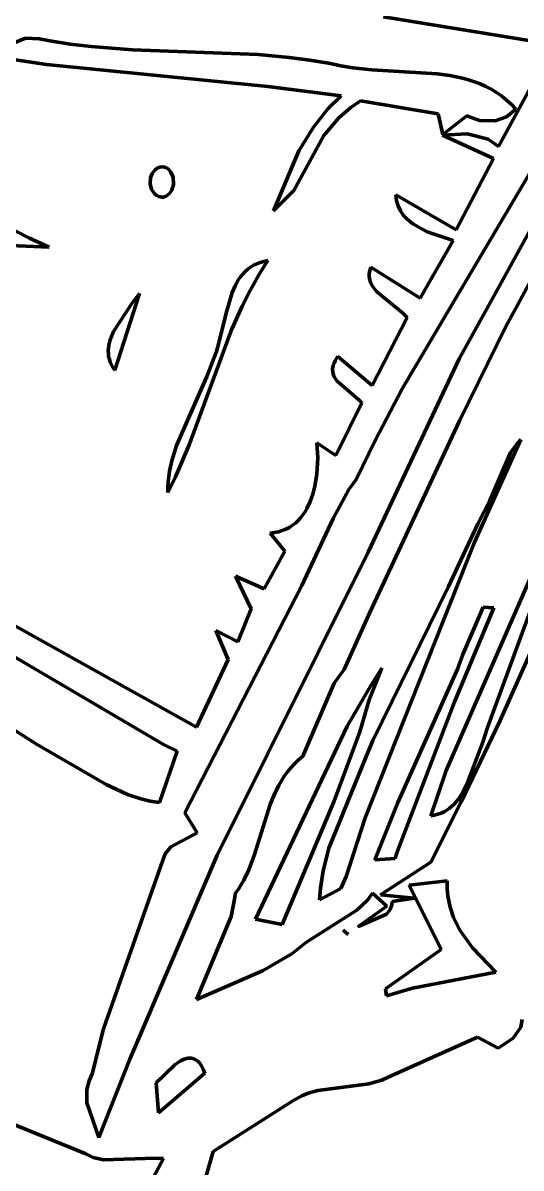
# Model space of a CAD drawing. Header units: millimetres. Extents: x 0 to 14.2, y 0 to 19.5.
# Drawn here: x 11.991 to 12.657, y 5.067 to 6.599 of the extents above; entities that cross this region are included whole.
import ezdxf

# ---------------------------------------------------------------- set-up
doc = ezdxf.new("R2010")
doc.units = ezdxf.units.MM
doc.layers.add('color#010101ff', color=7, linetype='CONTINUOUS', lineweight=100)
doc.layers.add('color#fdfdfdff', color=7, linetype='CONTINUOUS', lineweight=100)

msp = doc.modelspace()

# ---------------------------------------------------------------- linework, layer by layer
at = {"layer": 'color#010101ff'}
for p, q in [((12.6706, 6.5755), (12.4735, 6.6075)), ((11.9409, 6.5567), (11.9944, 6.579)), ((11.9944, 6.579), (12.013, 6.578)), ((12.013, 6.578), (12.0268, 6.5753)), ((12.0268, 6.5753), (12.0544, 6.571)), ((12.6186, 6.2297), (12.809, 6.5768)), ((12.0544, 6.571), (12.0821, 6.5677)), ((12.0821, 6.5677), (12.1378, 6.5636)), ((12.1378, 6.5636), (12.3055, 6.5571)), ((12.6274, 6.4341), (12.7026, 6.5733)), ((12.0225, 6.5437), (11.9572, 6.5538)), ((12.3185, 6.5145), (12.0225, 6.5437)), ((12.3055, 6.5571), (12.3472, 6.5534)), ((12.3472, 6.5534), (12.3749, 6.5498)), ((12.3749, 6.5498), (12.3887, 6.5475)), ((12.3887, 6.5475), (12.4025, 6.545)), ((12.4025, 6.545), (12.4163, 6.5421)), ((12.4163, 6.5421), (12.4325, 6.5394)), ((12.4325, 6.5394), (12.4578, 6.5368)), ((12.4578, 6.5368), (12.5452, 6.5314)), ((12.5452, 6.5314), (12.5623, 6.529)), ((12.5623, 6.529), (12.5706, 6.5274)), ((12.4169, 6.5019), (12.3185, 6.5145)), ((12.5706, 6.5274), (12.5789, 6.5256)), ((12.5789, 6.5256), (12.5869, 6.5234)), ((12.5869, 6.5234), (12.5949, 6.5208)), ((12.5949, 6.5208), (12.6026, 6.5179)), ((12.6026, 6.5179), (12.6101, 6.5145)), ((12.6101, 6.5145), (12.6175, 6.5107)), ((12.399, 6.4843), (12.4169, 6.5019)), ((12.6175, 6.5107), (12.6246, 6.5065)), ((12.6246, 6.5065), (12.6314, 6.5017)), ((12.6314, 6.5017), (12.638, 6.4963)), ((12.3796, 6.4601), (12.399, 6.4843)), ((12.4295, 6.4863), (12.4138, 6.4726)), ((12.4427, 6.4954), (12.4295, 6.4863)), ((12.5464, 6.4777), (12.4427, 6.4954)), ((12.638, 6.4963), (12.6444, 6.4904)), ((12.6504, 6.4839), (12.638, 6.474)), ((12.6444, 6.4904), (12.6504, 6.4839)), ((12.4138, 6.4726), (12.3936, 6.4488)), ((12.5528, 6.45), (12.5464, 6.4777)), ((12.5848, 6.4751), (12.5528, 6.45)), ((12.6016, 6.469), (12.5848, 6.4751)), ((12.6226, 6.4683), (12.6016, 6.469)), ((12.638, 6.474), (12.6226, 6.4683)), ((12.3599, 6.4284), (12.3796, 6.4601)), ((12.7071, 6.4632), (12.4983, 6.11)), ((12.3936, 6.4488), (12.3534, 6.3752)), ((12.5525, 6.4492), (12.5851, 6.4509)), ((12.6205, 6.4181), (12.5525, 6.4492)), ((12.5851, 6.4509), (12.6133, 6.4437)), ((12.6133, 6.4437), (12.6274, 6.4341)), ((12.3264, 6.3478), (12.3599, 6.4284)), ((12.1704, 6.4049), (12.1741, 6.4064)), ((12.1741, 6.4064), (12.1785, 6.407)), ((12.1785, 6.407), (12.1822, 6.4059)), ((12.1822, 6.4059), (12.1853, 6.404)), ((12.5706, 6.3225), (12.6205, 6.4181)), ((12.1612, 6.3843), (12.1617, 6.3924)), ((12.1617, 6.3924), (12.1638, 6.398)), ((12.1638, 6.398), (12.1673, 6.4026)), ((12.1673, 6.4026), (12.1704, 6.4049)), ((12.1853, 6.404), (12.1889, 6.3999)), ((12.1889, 6.3999), (12.1918, 6.3929)), ((12.1918, 6.3929), (12.1923, 6.3831)), ((12.1632, 6.3765), (12.1612, 6.3843)), ((12.1664, 6.3715), (12.1632, 6.3765)), ((12.1901, 6.3757), (12.187, 6.3711)), ((12.1923, 6.3831), (12.1901, 6.3757)), ((12.3534, 6.3752), (12.3264, 6.3478)), ((12.1694, 6.369), (12.1664, 6.3715)), ((12.1729, 6.3671), (12.1694, 6.369)), ((12.1772, 6.3662), (12.1729, 6.3671)), ((12.1792, 6.3665), (12.1772, 6.3662)), ((12.1827, 6.3678), (12.1792, 6.3665)), ((12.187, 6.3711), (12.1827, 6.3678)), ((12.4902, 6.3654), (12.4898, 6.3694)), ((12.4898, 6.3694), (12.5706, 6.3225)), ((12.4908, 6.3616), (12.4902, 6.3654)), ((12.4929, 6.3545), (12.4908, 6.3616)), ((12.4959, 6.3481), (12.4929, 6.3545)), ((12.4998, 6.3423), (12.4959, 6.3481)), ((11.9616, 6.3309), (12, 6.3114)), ((12.5044, 6.3372), (12.4998, 6.3423)), ((12.5126, 6.3304), (12.5044, 6.3372)), ((12.5319, 6.32), (12.5126, 6.3304)), ((12.5666, 6.3084), (12.5319, 6.32)), ((12.0261, 6.2995), (11.9643, 6.3022)), ((12, 6.3114), (12.0261, 6.2995)), ((12.5223, 6.2313), (12.5666, 6.3084)), ((12.2883, 6.2667), (12.2917, 6.2698)), ((12.2917, 6.2698), (12.2954, 6.2726)), ((12.2954, 6.2726), (12.2994, 6.2751)), ((12.2994, 6.2751), (12.3037, 6.2772)), ((12.3037, 6.2772), (12.3084, 6.279)), ((12.3124, 6.2716), (12.3063, 6.2617)), ((12.3084, 6.279), (12.3134, 6.2804)), ((12.3188, 6.2814), (12.3124, 6.2716)), ((12.3134, 6.2804), (12.3188, 6.2814)), ((12.4546, 6.2662), (12.4554, 6.2694)), ((12.4554, 6.2694), (12.4565, 6.2727)), ((12.4565, 6.2727), (12.5223, 6.2313)), ((12.6291, 5.6652), (12.8966, 6.2686)), ((12.2749, 6.2477), (12.2796, 6.256)), ((12.2796, 6.256), (12.2822, 6.2598)), ((12.2822, 6.2598), (12.2851, 6.2634)), ((12.2851, 6.2634), (12.2883, 6.2667)), ((12.3063, 6.2617), (12.2948, 6.2414)), ((12.4543, 6.2631), (12.4546, 6.2662)), ((12.4543, 6.2602), (12.4543, 6.2631)), ((12.4546, 6.2574), (12.4543, 6.2602)), ((12.4561, 6.252), (12.4546, 6.2574)), ((12.4587, 6.247), (12.4561, 6.252)), ((12.6738, 6.2617), (12.6526, 6.2219)), ((12.1469, 6.2376), (12.114, 6.1347)), ((12.1378, 6.2252), (12.1469, 6.2376)), ((12.2636, 6.2144), (12.271, 6.2387)), ((12.271, 6.2387), (12.2749, 6.2477)), ((12.2948, 6.2414), (12.2844, 6.2206)), ((12.4642, 6.2401), (12.4587, 6.247)), ((12.499, 6.2116), (12.4642, 6.2401)), ((12.1121, 6.1867), (12.1378, 6.2252)), ((12.5747, 6.15), (12.6186, 6.2297)), ((12.6526, 6.2219), (12.6375, 6.1943)), ((12.2519, 6.1664), (12.2636, 6.2144)), ((12.2844, 6.2206), (12.2702, 6.1887)), ((12.5049, 6.2052), (12.499, 6.2116)), ((12.4584, 6.1145), (12.5049, 6.2052)), ((12.6375, 6.1943), (12.5751, 6.0669)), ((12.1058, 6.1681), (12.1077, 6.1755)), ((12.1077, 6.1755), (12.1121, 6.1867)), ((12.2702, 6.1887), (12.2133, 6.0349)), ((12.1051, 6.1606), (12.1058, 6.1681)), ((12.1053, 6.1568), (12.1051, 6.1606)), ((12.2498, 6.1596), (12.2519, 6.1664)), ((12.1057, 6.1531), (12.1053, 6.1568)), ((12.1066, 6.1494), (12.1057, 6.1531)), ((12.1078, 6.1457), (12.1066, 6.1494)), ((12.1094, 6.142), (12.1078, 6.1457)), ((12.2369, 6.1262), (12.2498, 6.1596)), ((12.4072, 6.1443), (12.4085, 6.1471)), ((12.4085, 6.1471), (12.4102, 6.1501)), ((12.4102, 6.1501), (12.4124, 6.1531)), ((12.4124, 6.1531), (12.4584, 6.1145)), ((12.4528, 5.8911), (12.5747, 6.15)), ((12.1115, 6.1383), (12.1094, 6.142)), ((12.114, 6.1347), (12.1115, 6.1383)), ((12.4053, 6.1364), (12.4056, 6.139)), ((12.4056, 6.1316), (12.4053, 6.1364)), ((12.4056, 6.139), (12.4062, 6.1416)), ((12.407, 6.127), (12.4056, 6.1316)), ((12.4062, 6.1416), (12.4072, 6.1443)), ((12.1963, 6.034), (12.2369, 6.1262)), ((12.4108, 6.1206), (12.407, 6.127)), ((12.4406, 6.0947), (12.4108, 6.1206)), ((12.4983, 6.11), (12.4622, 6.0409)), ((12.4097, 6.0207), (12.4445, 6.0911)), ((12.4445, 6.0911), (12.4406, 6.0947)), ((12.5751, 6.0669), (12.4546, 5.8098)), ((12.3853, 6.0173), (12.3844, 6.0376)), ((12.3844, 6.0376), (12.4097, 6.0207)), ((12.4622, 6.0409), (12.4368, 5.9883)), ((12.6572, 6.042), (12.5953, 5.9048)), ((12.6512, 6.0354), (12.6572, 6.042)), ((12.1902, 6.0135), (12.1963, 6.034)), ((12.2133, 6.0349), (12.195, 5.9919)), ((12.6154, 5.9606), (12.6434, 6.0247)), ((12.6434, 6.0247), (12.6512, 6.0354)), ((12.1873, 5.9996), (12.1902, 6.0135)), ((12.3841, 5.9957), (12.3853, 6.0173)), ((12.195, 5.9919), (12.1848, 5.9709)), ((12.1854, 5.9854), (12.1873, 5.9996)), ((12.3815, 5.9795), (12.3841, 5.9957)), ((12.1848, 5.9709), (12.1849, 5.9782)), ((12.1849, 5.9782), (12.1854, 5.9854)), ((12.3789, 5.9691), (12.3815, 5.9795)), ((12.4368, 5.9883), (12.4269, 5.975)), ((12.3754, 5.9591), (12.3789, 5.9691)), ((12.4269, 5.975), (12.406, 5.9365)), ((12.3684, 5.9453), (12.3709, 5.9497)), ((12.3709, 5.9497), (12.3754, 5.9591)), ((12.5996, 5.9294), (12.6154, 5.9606)), ((12.3516, 5.9272), (12.3555, 5.9302)), ((12.3555, 5.9302), (12.3591, 5.9336)), ((12.3591, 5.9336), (12.3625, 5.9372)), ((12.3625, 5.9372), (12.3656, 5.9412)), ((12.406, 5.9365), (12.3639, 5.8469)), ((12.3656, 5.9412), (12.3684, 5.9453)), ((12.3216, 5.9167), (12.3274, 5.9174)), ((12.3414, 5.8928), (12.3216, 5.9167)), ((12.3274, 5.9174), (12.3329, 5.9186)), ((12.3329, 5.9186), (12.338, 5.9202)), ((12.338, 5.9202), (12.3429, 5.9221)), ((12.3429, 5.9221), (12.3474, 5.9245)), ((12.3474, 5.9245), (12.3516, 5.9272)), ((12.5605, 5.8455), (12.5996, 5.9294)), ((12.5953, 5.9048), (12.4489, 5.5359)), ((12.2509, 5.4857), (12.4528, 5.8911)), ((12.3137, 5.8421), (12.3414, 5.8928)), ((12.557, 5.5991), (12.6799, 5.8798)), ((12.2962, 5.8156), (12.2753, 5.8591)), ((12.2753, 5.8591), (12.3137, 5.8421)), ((12.6901, 5.8683), (12.6124, 5.6565)), ((11.8772, 5.8504), (12.223, 5.6569)), ((12.3639, 5.8469), (12.2075, 5.5426)), ((12.4593, 5.6392), (12.5605, 5.8455)), ((12.2786, 5.7714), (12.2962, 5.8156)), ((12.4546, 5.8098), (12.4206, 5.7343)), ((12.6211, 5.8169), (12.5684, 5.6909)), ((12.5794, 5.7544), (12.6066, 5.8175)), ((12.6066, 5.8175), (12.6211, 5.8169)), ((12.2655, 5.7475), (12.249, 5.7866)), ((12.249, 5.7866), (12.2786, 5.7714)), ((11.7994, 5.7668), (12.0091, 5.6345)), ((12.179, 5.6341), (11.9405, 5.7743)), ((12.223, 5.6569), (12.2655, 5.7475)), ((12.5725, 5.7349), (12.5794, 5.7544)), ((12.4206, 5.7343), (12.4072, 5.7162)), ((12.4713, 5.7362), (12.454, 5.6935)), ((12.4573, 5.7144), (12.4713, 5.7362)), ((12.4926, 5.5562), (12.5725, 5.7349)), ((12.4072, 5.7162), (12.3655, 5.6181)), ((12.4249, 5.6583), (12.4573, 5.7144)), ((12.454, 5.6935), (12.4418, 5.6508)), ((12.5684, 5.6909), (12.491, 5.4888)), ((12.3022, 5.4004), (12.4249, 5.6583)), ((12.5773, 5.557), (12.6291, 5.6652)), ((12.6124, 5.6565), (12.6063, 5.637)), ((12.4418, 5.6508), (12.4069, 5.5572)), ((12.45, 5.6179), (12.4593, 5.6392)), ((12.0091, 5.6345), (12.1022, 5.5802)), ((12.1737, 5.5562), (12.1975, 5.6252)), ((12.1975, 5.6252), (12.179, 5.6341)), ((12.6063, 5.637), (12.5856, 5.5831)), ((12.3597, 5.6132), (12.3543, 5.6081)), ((12.3655, 5.6181), (12.3597, 5.6132)), ((12.4002, 5.4951), (12.45, 5.6179)), ((12.3448, 5.5972), (12.3407, 5.5915)), ((12.3494, 5.6028), (12.3448, 5.5972)), ((12.3543, 5.6081), (12.3494, 5.6028)), ((12.5368, 5.5386), (12.557, 5.5991)), ((12.1022, 5.5802), (12.1307, 5.567)), ((12.3334, 5.5794), (12.3272, 5.5668)), ((12.3369, 5.5855), (12.3334, 5.5794)), ((12.3407, 5.5915), (12.3369, 5.5855)), ((12.5856, 5.5831), (12.5778, 5.5674)), ((12.1307, 5.567), (12.1486, 5.5611)), ((12.3272, 5.5668), (12.3219, 5.5536)), ((12.5778, 5.5674), (12.5731, 5.5604)), ((12.1486, 5.5611), (12.161, 5.5582)), ((12.161, 5.5582), (12.1737, 5.5562)), ((12.3219, 5.5536), (12.3005, 5.4852)), ((12.4069, 5.5572), (12.338, 5.3932)), ((12.4616, 5.4798), (12.4926, 5.5562)), ((12.5368, 5.4766), (12.5773, 5.557)), ((12.5614, 5.5485), (12.558, 5.5462)), ((12.5647, 5.5512), (12.5614, 5.5485)), ((12.5677, 5.554), (12.5647, 5.5512)), ((12.5731, 5.5604), (12.5677, 5.554)), ((12.2075, 5.5426), (12.224, 5.5157)), ((12.4489, 5.5359), (12.4233, 5.4571)), ((12.5416, 5.5395), (12.5368, 5.5386)), ((12.5461, 5.5407), (12.5416, 5.5395)), ((12.5504, 5.5422), (12.5461, 5.5407)), ((12.5543, 5.544), (12.5504, 5.5422)), ((12.558, 5.5462), (12.5543, 5.544)), ((12.224, 5.5157), (12.1889, 5.4969)), ((12.1812, 5.4875), (12.1783, 5.4793)), ((12.1889, 5.4969), (12.1812, 5.4875)), ((12.3927, 5.465), (12.4002, 5.4951)), ((12.491, 5.4888), (12.4888, 5.4813)), ((12.1783, 5.4793), (12.099, 5.2536)), ((12.1341, 5.2131), (12.2509, 5.4857)), ((12.3005, 5.4852), (12.2928, 5.4653)), ((12.4888, 5.4813), (12.4616, 5.4798)), ((12.4694, 5.4328), (12.5368, 5.4766)), ((12.2928, 5.4653), (12.2866, 5.4526)), ((12.389, 5.4419), (12.3927, 5.465)), ((12.4233, 5.4571), (12.4162, 5.4413)), ((12.2792, 5.4405), (12.275, 5.4347)), ((12.2831, 5.4465), (12.2792, 5.4405)), ((12.2866, 5.4526), (12.2831, 5.4465)), ((12.3876, 5.4263), (12.389, 5.4419)), ((12.4162, 5.4413), (12.3876, 5.4263)), ((12.5586, 5.4514), (12.5077, 5.4458)), ((12.5077, 5.4458), (12.5506, 5.3596)), ((12.5587, 5.4409), (12.5586, 5.4514)), ((12.5596, 5.4308), (12.5587, 5.4409)), ((12.2745, 5.4294), (12.2698, 5.4036)), ((12.275, 5.4347), (12.2745, 5.4294)), ((12.4377, 5.4124), (12.4518, 5.4255)), ((12.4518, 5.4255), (12.4588, 5.435)), ((12.4588, 5.435), (12.478, 5.4177)), ((12.5145, 5.4282), (12.4694, 5.4328)), ((12.4851, 5.4239), (12.5145, 5.4282)), ((12.5625, 5.4163), (12.5596, 5.4308)), ((12.3715, 5.3705), (12.4377, 5.4124)), ((12.478, 5.4177), (12.4391, 5.3901)), ((12.4772, 5.4068), (12.4822, 5.4131)), ((12.4822, 5.4131), (12.4844, 5.4192)), ((12.4844, 5.4192), (12.4851, 5.4239)), ((12.5671, 5.4026), (12.5625, 5.4163)), ((12.2698, 5.4036), (12.223, 5.2925)), ((12.338, 5.3932), (12.3022, 5.4004)), ((12.4408, 5.3909), (12.4772, 5.4068)), ((12.5756, 5.3855), (12.5671, 5.4026)), ((12.4196, 5.3853), (12.4259, 5.3795)), ((12.4259, 5.3795), (12.4196, 5.3853)), ((12.4391, 5.3901), (12.4408, 5.3909)), ((12.5924, 5.3617), (12.5756, 5.3855)), ((12.3507, 5.3538), (12.3685, 5.368)), ((12.3685, 5.368), (12.3715, 5.3705)), ((12.3116, 5.3311), (12.3507, 5.3538)), ((12.5506, 5.3596), (12.4762, 5.3071)), ((12.6238, 5.3295), (12.5924, 5.3617)), ((12.223, 5.2925), (12.3116, 5.3311)), ((12.512, 5.3078), (12.6238, 5.3295)), ((12.4762, 5.3071), (12.4773, 5.2977)), ((12.4773, 5.2977), (12.512, 5.3078)), ((12.6588, 5.2658), (12.657, 5.2556)), ((12.099, 5.2536), (12.0836, 5.1931)), ((12.5992, 5.2422), (12.4798, 5.1887)), ((12.6268, 5.2274), (12.5992, 5.2422)), ((12.6468, 5.2409), (12.6268, 5.2274)), ((12.657, 5.2556), (12.6468, 5.2409)), ((12.0927, 5.108), (12.1341, 5.2131)), ((12.2017, 5.2105), (12.1942, 5.2055)), ((12.2067, 5.2129), (12.2017, 5.2105)), ((12.2115, 5.2142), (12.2067, 5.2129)), ((12.2139, 5.2144), (12.2115, 5.2142)), ((12.2162, 5.2143), (12.2139, 5.2144)), ((12.2185, 5.2138), (12.2162, 5.2143)), ((12.2207, 5.2129), (12.2185, 5.2138)), ((12.2229, 5.2117), (12.2207, 5.2129)), ((12.225, 5.21), (12.2229, 5.2117)), ((12.1942, 5.2055), (12.1692, 5.1811)), ((12.227, 5.2078), (12.225, 5.21)), ((12.229, 5.2052), (12.227, 5.2078)), ((12.2308, 5.202), (12.229, 5.2052)), ((12.2326, 5.1984), (12.2308, 5.202)), ((12.2342, 5.1942), (12.2326, 5.1984)), ((12.0796, 5.1841), (12.0767, 5.1722)), ((12.0836, 5.1931), (12.0796, 5.1841)), ((12.1692, 5.1811), (12.1724, 5.141)), ((12.1724, 5.141), (12.2342, 5.1942)), ((12.4537, 5.18), (12.3857, 5.171)), ((12.4713, 5.185), (12.4537, 5.18)), ((12.4798, 5.1887), (12.4713, 5.185)), ((12.0767, 5.1722), (12.0765, 5.1543)), ((12.3727, 5.1673), (12.3643, 5.1639)), ((12.3857, 5.171), (12.3727, 5.1673)), ((12.075, 5.086), (11.905, 5.1556)), ((12.0765, 5.1543), (12.0927, 5.108)), ((12.3521, 5.157), (12.2455, 5.0892)), ((12.3561, 5.1595), (12.3521, 5.157)), ((12.3643, 5.1639), (12.3561, 5.1595)), ((12.2455, 5.0892), (12.2146, 4.9811)), ((12.085, 5.0814), (12.075, 5.086)), ((12.0989, 5.078), (12.085, 5.0814)), ((12.1682, 5.0802), (12.0989, 5.078)), ((12.1523, 5.0302), (12.179, 5.0799)), ((12.179, 5.0799), (12.1682, 5.0802))]:
    msp.add_line(p, q, dxfattribs=at)
at = {"layer": 'color#fdfdfdff'}
for p, q in [((12.4735, 6.6075), (12.6706, 6.5755)), ((11.9944, 6.579), (11.9409, 6.5567)), ((12.013, 6.578), (11.9944, 6.579)), ((12.0268, 6.5753), (12.013, 6.578)), ((12.0544, 6.571), (12.0268, 6.5753)), ((12.809, 6.5768), (12.6186, 6.2297)), ((12.0821, 6.5677), (12.0544, 6.571)), ((12.1378, 6.5636), (12.0821, 6.5677)), ((12.3055, 6.5571), (12.1378, 6.5636)), ((12.7026, 6.5733), (12.6274, 6.4341)), ((11.9572, 6.5538), (12.0225, 6.5437)), ((12.0225, 6.5437), (12.3185, 6.5145)), ((12.3472, 6.5534), (12.3055, 6.5571)), ((12.3749, 6.5498), (12.3472, 6.5534)), ((12.3887, 6.5475), (12.3749, 6.5498)), ((12.4025, 6.545), (12.3887, 6.5475)), ((12.4163, 6.5421), (12.4025, 6.545)), ((12.4325, 6.5394), (12.4163, 6.5421)), ((12.4578, 6.5368), (12.4325, 6.5394)), ((12.5452, 6.5314), (12.4578, 6.5368)), ((12.5623, 6.529), (12.5452, 6.5314)), ((12.5706, 6.5274), (12.5623, 6.529)), ((12.3185, 6.5145), (12.4169, 6.5019)), ((12.5789, 6.5256), (12.5706, 6.5274)), ((12.5869, 6.5234), (12.5789, 6.5256)), ((12.5949, 6.5208), (12.5869, 6.5234)), ((12.6026, 6.5179), (12.5949, 6.5208)), ((12.6101, 6.5145), (12.6026, 6.5179)), ((12.6175, 6.5107), (12.6101, 6.5145)), ((12.4169, 6.5019), (12.399, 6.4843)), ((12.6246, 6.5065), (12.6175, 6.5107)), ((12.6314, 6.5017), (12.6246, 6.5065)), ((12.638, 6.4963), (12.6314, 6.5017)), ((12.399, 6.4843), (12.3796, 6.4601)), ((12.4138, 6.4726), (12.4295, 6.4863)), ((12.4295, 6.4863), (12.4427, 6.4954)), ((12.4427, 6.4954), (12.5464, 6.4777)), ((12.6444, 6.4904), (12.638, 6.4963)), ((12.638, 6.474), (12.6504, 6.4839)), ((12.6504, 6.4839), (12.6444, 6.4904)), ((12.3936, 6.4488), (12.4138, 6.4726)), ((12.5464, 6.4777), (12.5528, 6.45)), ((12.5528, 6.45), (12.5848, 6.4751)), ((12.5848, 6.4751), (12.6016, 6.469)), ((12.6016, 6.469), (12.6226, 6.4683)), ((12.6226, 6.4683), (12.638, 6.474)), ((12.3796, 6.4601), (12.3599, 6.4284)), ((12.4983, 6.11), (12.7071, 6.4632)), ((12.3534, 6.3752), (12.3936, 6.4488)), ((12.5851, 6.4509), (12.5525, 6.4492)), ((12.5525, 6.4492), (12.6205, 6.4181)), ((12.6133, 6.4437), (12.5851, 6.4509)), ((12.6274, 6.4341), (12.6133, 6.4437)), ((12.3599, 6.4284), (12.3264, 6.3478)), ((12.1741, 6.4064), (12.1704, 6.4049)), ((12.1785, 6.407), (12.1741, 6.4064)), ((12.1822, 6.4059), (12.1785, 6.407)), ((12.1853, 6.404), (12.1822, 6.4059)), ((12.6205, 6.4181), (12.5706, 6.3225)), ((12.1617, 6.3924), (12.1612, 6.3843)), ((12.1638, 6.398), (12.1617, 6.3924)), ((12.1673, 6.4026), (12.1638, 6.398)), ((12.1704, 6.4049), (12.1673, 6.4026)), ((12.1889, 6.3999), (12.1853, 6.404)), ((12.1918, 6.3929), (12.1889, 6.3999)), ((12.1923, 6.3831), (12.1918, 6.3929)), ((12.1612, 6.3843), (12.1632, 6.3765)), ((12.1632, 6.3765), (12.1664, 6.3715)), ((12.187, 6.3711), (12.1901, 6.3757)), ((12.1901, 6.3757), (12.1923, 6.3831)), ((12.3264, 6.3478), (12.3534, 6.3752)), ((12.1664, 6.3715), (12.1694, 6.369)), ((12.1694, 6.369), (12.1729, 6.3671)), ((12.1729, 6.3671), (12.1772, 6.3662)), ((12.1772, 6.3662), (12.1792, 6.3665)), ((12.1792, 6.3665), (12.1827, 6.3678)), ((12.1827, 6.3678), (12.187, 6.3711)), ((12.5706, 6.3225), (12.4898, 6.3694)), ((12.4898, 6.3694), (12.4902, 6.3654)), ((12.4902, 6.3654), (12.4908, 6.3616)), ((12.4908, 6.3616), (12.4929, 6.3545)), ((12.4929, 6.3545), (12.4959, 6.3481)), ((12.4959, 6.3481), (12.4998, 6.3423)), ((12, 6.3114), (11.9616, 6.3309)), ((12.4998, 6.3423), (12.5044, 6.3372)), ((12.5044, 6.3372), (12.5126, 6.3304)), ((12.5126, 6.3304), (12.5319, 6.32)), ((12.5319, 6.32), (12.5666, 6.3084)), ((11.9643, 6.3022), (12.0261, 6.2995)), ((12.0261, 6.2995), (12, 6.3114)), ((12.5666, 6.3084), (12.5223, 6.2313)), ((12.2917, 6.2698), (12.2883, 6.2667)), ((12.2954, 6.2726), (12.2917, 6.2698)), ((12.2994, 6.2751), (12.2954, 6.2726)), ((12.3037, 6.2772), (12.2994, 6.2751)), ((12.3084, 6.279), (12.3037, 6.2772)), ((12.3063, 6.2617), (12.3124, 6.2716)), ((12.3134, 6.2804), (12.3084, 6.279)), ((12.3124, 6.2716), (12.3188, 6.2814)), ((12.3188, 6.2814), (12.3134, 6.2804)), ((12.4554, 6.2694), (12.4546, 6.2662)), ((12.4565, 6.2727), (12.4554, 6.2694)), ((12.5223, 6.2313), (12.4565, 6.2727)), ((12.8966, 6.2686), (12.6291, 5.6652)), ((12.2796, 6.256), (12.2749, 6.2477)), ((12.2822, 6.2598), (12.2796, 6.256)), ((12.2851, 6.2634), (12.2822, 6.2598)), ((12.2883, 6.2667), (12.2851, 6.2634)), ((12.2948, 6.2414), (12.3063, 6.2617)), ((12.4546, 6.2662), (12.4543, 6.2631)), ((12.4543, 6.2631), (12.4543, 6.2602)), ((12.4543, 6.2602), (12.4546, 6.2574)), ((12.4546, 6.2574), (12.4561, 6.252)), ((12.4561, 6.252), (12.4587, 6.247)), ((12.6526, 6.2219), (12.6738, 6.2617)), ((12.114, 6.1347), (12.1469, 6.2376)), ((12.1469, 6.2376), (12.1378, 6.2252)), ((12.271, 6.2387), (12.2636, 6.2144)), ((12.2749, 6.2477), (12.271, 6.2387)), ((12.2844, 6.2206), (12.2948, 6.2414)), ((12.4587, 6.247), (12.4642, 6.2401)), ((12.4642, 6.2401), (12.499, 6.2116)), ((12.1378, 6.2252), (12.1121, 6.1867)), ((12.6186, 6.2297), (12.5747, 6.15)), ((12.6375, 6.1943), (12.6526, 6.2219)), ((12.2636, 6.2144), (12.2519, 6.1664)), ((12.2702, 6.1887), (12.2844, 6.2206)), ((12.499, 6.2116), (12.5049, 6.2052)), ((12.5049, 6.2052), (12.4584, 6.1145)), ((12.5751, 6.0669), (12.6375, 6.1943)), ((12.1077, 6.1755), (12.1058, 6.1681)), ((12.1121, 6.1867), (12.1077, 6.1755)), ((12.2133, 6.0349), (12.2702, 6.1887)), ((12.1058, 6.1681), (12.1051, 6.1606)), ((12.1051, 6.1606), (12.1053, 6.1568)), ((12.2519, 6.1664), (12.2498, 6.1596)), ((12.1053, 6.1568), (12.1057, 6.1531)), ((12.1057, 6.1531), (12.1066, 6.1494)), ((12.1066, 6.1494), (12.1078, 6.1457)), ((12.1078, 6.1457), (12.1094, 6.142)), ((12.2498, 6.1596), (12.2369, 6.1262)), ((12.4085, 6.1471), (12.4072, 6.1443)), ((12.4102, 6.1501), (12.4085, 6.1471)), ((12.4124, 6.1531), (12.4102, 6.1501)), ((12.4584, 6.1145), (12.4124, 6.1531)), ((12.5747, 6.15), (12.4528, 5.8911)), ((12.1094, 6.142), (12.1115, 6.1383)), ((12.1115, 6.1383), (12.114, 6.1347)), ((12.4056, 6.139), (12.4053, 6.1364)), ((12.4053, 6.1364), (12.4056, 6.1316)), ((12.4062, 6.1416), (12.4056, 6.139)), ((12.4056, 6.1316), (12.407, 6.127)), ((12.4072, 6.1443), (12.4062, 6.1416)), ((12.2369, 6.1262), (12.1963, 6.034)), ((12.407, 6.127), (12.4108, 6.1206)), ((12.4108, 6.1206), (12.4406, 6.0947)), ((12.4622, 6.0409), (12.4983, 6.11)), ((12.4445, 6.0911), (12.4097, 6.0207)), ((12.4406, 6.0947), (12.4445, 6.0911)), ((12.4546, 5.8098), (12.5751, 6.0669)), ((12.4097, 6.0207), (12.3844, 6.0376)), ((12.3844, 6.0376), (12.3853, 6.0173)), ((12.4368, 5.9883), (12.4622, 6.0409)), ((12.5953, 5.9048), (12.6572, 6.042)), ((12.6572, 6.042), (12.6512, 6.0354)), ((12.1963, 6.034), (12.1902, 6.0135)), ((12.195, 5.9919), (12.2133, 6.0349)), ((12.6434, 6.0247), (12.6154, 5.9606)), ((12.6512, 6.0354), (12.6434, 6.0247)), ((12.1902, 6.0135), (12.1873, 5.9996)), ((12.3853, 6.0173), (12.3841, 5.9957)), ((12.1848, 5.9709), (12.195, 5.9919)), ((12.1873, 5.9996), (12.1854, 5.9854)), ((12.3841, 5.9957), (12.3815, 5.9795)), ((12.1849, 5.9782), (12.1848, 5.9709)), ((12.1854, 5.9854), (12.1849, 5.9782)), ((12.3815, 5.9795), (12.3789, 5.9691)), ((12.4269, 5.975), (12.4368, 5.9883)), ((12.3789, 5.9691), (12.3754, 5.9591)), ((12.406, 5.9365), (12.4269, 5.975)), ((12.3709, 5.9497), (12.3684, 5.9453)), ((12.3754, 5.9591), (12.3709, 5.9497)), ((12.6154, 5.9606), (12.5996, 5.9294)), ((12.3555, 5.9302), (12.3516, 5.9272)), ((12.3591, 5.9336), (12.3555, 5.9302)), ((12.3625, 5.9372), (12.3591, 5.9336)), ((12.3656, 5.9412), (12.3625, 5.9372)), ((12.3639, 5.8469), (12.406, 5.9365)), ((12.3684, 5.9453), (12.3656, 5.9412)), ((12.3274, 5.9174), (12.3216, 5.9167)), ((12.3216, 5.9167), (12.3414, 5.8928)), ((12.3329, 5.9186), (12.3274, 5.9174)), ((12.338, 5.9202), (12.3329, 5.9186)), ((12.3429, 5.9221), (12.338, 5.9202)), ((12.3474, 5.9245), (12.3429, 5.9221)), ((12.3516, 5.9272), (12.3474, 5.9245)), ((12.5996, 5.9294), (12.5605, 5.8455)), ((12.4489, 5.5359), (12.5953, 5.9048)), ((12.4528, 5.8911), (12.2509, 5.4857)), ((12.3414, 5.8928), (12.3137, 5.8421)), ((12.6799, 5.8798), (12.557, 5.5991)), ((12.3137, 5.8421), (12.2753, 5.8591)), ((12.2753, 5.8591), (12.2962, 5.8156)), ((12.6124, 5.6565), (12.6901, 5.8683)), ((12.223, 5.6569), (11.8772, 5.8504)), ((12.2075, 5.5426), (12.3639, 5.8469)), ((12.5605, 5.8455), (12.4593, 5.6392)), ((12.2962, 5.8156), (12.2786, 5.7714)), ((12.4206, 5.7343), (12.4546, 5.8098)), ((12.5684, 5.6909), (12.6211, 5.8169)), ((12.6066, 5.8175), (12.5794, 5.7544)), ((12.6211, 5.8169), (12.6066, 5.8175)), ((12.2786, 5.7714), (12.249, 5.7866)), ((12.249, 5.7866), (12.2655, 5.7475)), ((12.0091, 5.6345), (11.7994, 5.7668)), ((11.9405, 5.7743), (12.179, 5.6341)), ((12.2655, 5.7475), (12.223, 5.6569)), ((12.5794, 5.7544), (12.5725, 5.7349)), ((12.4072, 5.7162), (12.4206, 5.7343)), ((12.454, 5.6935), (12.4713, 5.7362)), ((12.4713, 5.7362), (12.4573, 5.7144)), ((12.5725, 5.7349), (12.4926, 5.5562)), ((12.3655, 5.6181), (12.4072, 5.7162)), ((12.4573, 5.7144), (12.4249, 5.6583)), ((12.4418, 5.6508), (12.454, 5.6935)), ((12.491, 5.4888), (12.5684, 5.6909)), ((12.4249, 5.6583), (12.3022, 5.4004)), ((12.6291, 5.6652), (12.5773, 5.557)), ((12.6063, 5.637), (12.6124, 5.6565)), ((12.4069, 5.5572), (12.4418, 5.6508)), ((12.4593, 5.6392), (12.45, 5.6179)), ((12.1022, 5.5802), (12.0091, 5.6345)), ((12.1975, 5.6252), (12.1737, 5.5562)), ((12.179, 5.6341), (12.1975, 5.6252)), ((12.5856, 5.5831), (12.6063, 5.637)), ((12.3543, 5.6081), (12.3597, 5.6132)), ((12.3597, 5.6132), (12.3655, 5.6181)), ((12.45, 5.6179), (12.4002, 5.4951)), ((12.3407, 5.5915), (12.3448, 5.5972)), ((12.3448, 5.5972), (12.3494, 5.6028)), ((12.3494, 5.6028), (12.3543, 5.6081)), ((12.557, 5.5991), (12.5368, 5.5386)), ((12.1307, 5.567), (12.1022, 5.5802)), ((12.3272, 5.5668), (12.3334, 5.5794)), ((12.3334, 5.5794), (12.3369, 5.5855)), ((12.3369, 5.5855), (12.3407, 5.5915)), ((12.5778, 5.5674), (12.5856, 5.5831)), ((12.1486, 5.5611), (12.1307, 5.567)), ((12.3219, 5.5536), (12.3272, 5.5668)), ((12.5731, 5.5604), (12.5778, 5.5674)), ((12.161, 5.5582), (12.1486, 5.5611)), ((12.1737, 5.5562), (12.161, 5.5582)), ((12.3005, 5.4852), (12.3219, 5.5536)), ((12.338, 5.3932), (12.4069, 5.5572)), ((12.4926, 5.5562), (12.4616, 5.4798)), ((12.5773, 5.557), (12.5368, 5.4766)), ((12.558, 5.5462), (12.5614, 5.5485)), ((12.5614, 5.5485), (12.5647, 5.5512)), ((12.5647, 5.5512), (12.5677, 5.554)), ((12.5677, 5.554), (12.5731, 5.5604)), ((12.224, 5.5157), (12.2075, 5.5426)), ((12.4233, 5.4571), (12.4489, 5.5359)), ((12.5368, 5.5386), (12.5416, 5.5395)), ((12.5416, 5.5395), (12.5461, 5.5407)), ((12.5461, 5.5407), (12.5504, 5.5422)), ((12.5504, 5.5422), (12.5543, 5.544)), ((12.5543, 5.544), (12.558, 5.5462)), ((12.1889, 5.4969), (12.224, 5.5157)), ((12.1783, 5.4793), (12.1812, 5.4875)), ((12.1812, 5.4875), (12.1889, 5.4969)), ((12.4002, 5.4951), (12.3927, 5.465)), ((12.4888, 5.4813), (12.491, 5.4888)), ((12.099, 5.2536), (12.1783, 5.4793)), ((12.2509, 5.4857), (12.1341, 5.2131)), ((12.2928, 5.4653), (12.3005, 5.4852)), ((12.4616, 5.4798), (12.4888, 5.4813)), ((12.5368, 5.4766), (12.4694, 5.4328)), ((12.2866, 5.4526), (12.2928, 5.4653)), ((12.3927, 5.465), (12.389, 5.4419)), ((12.4162, 5.4413), (12.4233, 5.4571)), ((12.275, 5.4347), (12.2792, 5.4405)), ((12.2792, 5.4405), (12.2831, 5.4465)), ((12.2831, 5.4465), (12.2866, 5.4526)), ((12.389, 5.4419), (12.3876, 5.4263)), ((12.3876, 5.4263), (12.4162, 5.4413)), ((12.5077, 5.4458), (12.5586, 5.4514)), ((12.5506, 5.3596), (12.5077, 5.4458)), ((12.5586, 5.4514), (12.5587, 5.4409)), ((12.5587, 5.4409), (12.5596, 5.4308)), ((12.2698, 5.4036), (12.2745, 5.4294)), ((12.2745, 5.4294), (12.275, 5.4347)), ((12.4518, 5.4255), (12.4377, 5.4124)), ((12.4588, 5.435), (12.4518, 5.4255)), ((12.478, 5.4177), (12.4588, 5.435)), ((12.4694, 5.4328), (12.5145, 5.4282)), ((12.5145, 5.4282), (12.4851, 5.4239)), ((12.5596, 5.4308), (12.5625, 5.4163)), ((12.4377, 5.4124), (12.3715, 5.3705)), ((12.4391, 5.3901), (12.478, 5.4177)), ((12.4822, 5.4131), (12.4772, 5.4068)), ((12.4844, 5.4192), (12.4822, 5.4131)), ((12.4851, 5.4239), (12.4844, 5.4192)), ((12.5625, 5.4163), (12.5671, 5.4026)), ((12.223, 5.2925), (12.2698, 5.4036)), ((12.3022, 5.4004), (12.338, 5.3932)), ((12.4772, 5.4068), (12.4408, 5.3909)), ((12.5671, 5.4026), (12.5756, 5.3855)), ((12.4196, 5.3853), (12.4259, 5.3795)), ((12.4259, 5.3795), (12.4196, 5.3853)), ((12.4408, 5.3909), (12.4391, 5.3901)), ((12.5756, 5.3855), (12.5924, 5.3617)), ((12.3685, 5.368), (12.3507, 5.3538)), ((12.3715, 5.3705), (12.3685, 5.368)), ((12.3507, 5.3538), (12.3116, 5.3311)), ((12.4762, 5.3071), (12.5506, 5.3596)), ((12.5924, 5.3617), (12.6238, 5.3295)), ((12.3116, 5.3311), (12.223, 5.2925)), ((12.6238, 5.3295), (12.512, 5.3078)), ((12.4773, 5.2977), (12.4762, 5.3071)), ((12.512, 5.3078), (12.4773, 5.2977)), ((12.657, 5.2556), (12.6588, 5.2658)), ((12.0836, 5.1931), (12.099, 5.2536)), ((12.4798, 5.1887), (12.5992, 5.2422)), ((12.5992, 5.2422), (12.6268, 5.2274)), ((12.6268, 5.2274), (12.6468, 5.2409)), ((12.6468, 5.2409), (12.657, 5.2556)), ((12.1341, 5.2131), (12.0927, 5.108)), ((12.1942, 5.2055), (12.2017, 5.2105)), ((12.2017, 5.2105), (12.2067, 5.2129)), ((12.2067, 5.2129), (12.2115, 5.2142)), ((12.2115, 5.2142), (12.2139, 5.2144)), ((12.2139, 5.2144), (12.2162, 5.2143)), ((12.2162, 5.2143), (12.2185, 5.2138)), ((12.2185, 5.2138), (12.2207, 5.2129)), ((12.2207, 5.2129), (12.2229, 5.2117)), ((12.2229, 5.2117), (12.225, 5.21)), ((12.1692, 5.1811), (12.1942, 5.2055)), ((12.225, 5.21), (12.227, 5.2078)), ((12.227, 5.2078), (12.229, 5.2052)), ((12.229, 5.2052), (12.2308, 5.202)), ((12.2308, 5.202), (12.2326, 5.1984)), ((12.2326, 5.1984), (12.2342, 5.1942)), ((12.0767, 5.1722), (12.0796, 5.1841)), ((12.0796, 5.1841), (12.0836, 5.1931)), ((12.1724, 5.141), (12.1692, 5.1811)), ((12.2342, 5.1942), (12.1724, 5.141)), ((12.3857, 5.171), (12.4537, 5.18)), ((12.4537, 5.18), (12.4713, 5.185)), ((12.4713, 5.185), (12.4798, 5.1887)), ((12.0765, 5.1543), (12.0767, 5.1722)), ((12.3643, 5.1639), (12.3727, 5.1673)), ((12.3727, 5.1673), (12.3857, 5.171)), ((11.905, 5.1556), (12.075, 5.086)), ((12.0927, 5.108), (12.0765, 5.1543)), ((12.2455, 5.0892), (12.3521, 5.157)), ((12.3521, 5.157), (12.3561, 5.1595)), ((12.3561, 5.1595), (12.3643, 5.1639)), ((12.2146, 4.9811), (12.2455, 5.0892)), ((12.075, 5.086), (12.085, 5.0814)), ((12.085, 5.0814), (12.0989, 5.078)), ((12.0989, 5.078), (12.1682, 5.0802)), ((12.179, 5.0799), (12.1523, 5.0302)), ((12.1682, 5.0802), (12.179, 5.0799))]:
    msp.add_line(p, q, dxfattribs=at)

doc.saveas('drawing.dxf')
